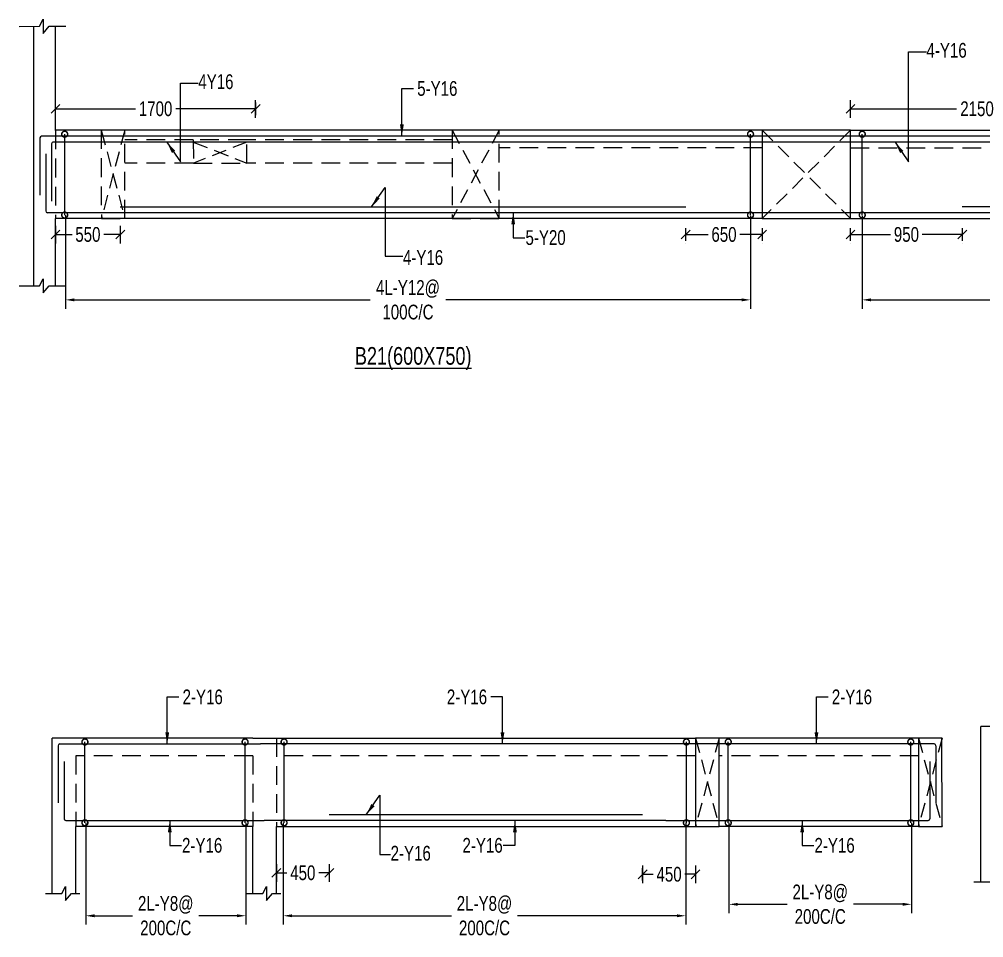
# Model space of a CAD drawing. Header units: millimetres. Extents: x 39642 to 123571, y 2620 to 56435.
# Drawn here: x 47567 to 55761, y 20583 to 28385 of the extents above; entities that cross this region are included whole.
import ezdxf

# ---------------------------------------------------------------- set-up
doc = ezdxf.new("R2010")
doc.units = ezdxf.units.MM
for name, pattern in [('CONTINOUS', [0]), ('CONTINU', [0]), ('HIDDEN', [9.525, 6.35, -3.175])]:
    doc.linetypes.add(name, pattern=pattern)
for name, color, linetype in [('-S-ARROW', 253, 'Continuous'), ('-S-DIM', 251, 'Continuous'), ('-S-MISC', 8, 'Continuous'), ('-STR-BEAM', 7, 'CONTINU'), ('-STR-REINF', 3, 'Continuous'), ('-STR-TEXT', 6, 'Continuous')]:
    doc.layers.add(name, color=color, linetype=linetype)
for name, color, linetype, lineweight in [('-S-STIRUP', 11, 'Continuous', 9), ('-STR-COLUMN', 5, 'HIDDEN', 13), ('-STR-RF-DIM', 252, 'CONTINOUS', 20), ('S-BEAM-IDEN', 2, 'Continuous', 9), ('SEC TEXT', 9, 'Continuous', 18), ('SLAB LINE', 254, 'HIDDEN', 20)]:
    doc.layers.add(name, color=color, linetype=linetype, lineweight=lineweight)
doc.styles.add('BEAM-LS', font='romans.shx', dxfattribs={"width": 0.8})
doc.styles.add('EL', font='swisscl.ttf')
doc.styles.add('SOBHA', font='swisscl.ttf')
doc.styles.add('sobha.sed', font='swisscl.ttf')
doc.dimstyles.new('S-50', dxfattribs={"dimscale": 50, "dimtxt": 2.5, "dimasz": 1.25, "dimexe": 1, "dimexo": 1, "dimgap": 0.5, "dimtad": 1, "dimdec": 0, "dimrnd": 0.0005, "dimzin": 0, "dimdsep": 46, "dimtxsty": 'EL', "dimblk": 'ARCHTICK', "dimcen": 0.09, "dimdle": 1.5, "dimclrd": 251, "dimclre": 251, "dimclrt": 6, "dimadec": 0, "dimazin": 0, "dimtfac": 1, "dimtdec": 0, "dimtofl": 0, "dimtmove": 0, "dimatfit": 3, "dimfxl": 2, "dimtolj": 1, "dimtzin": 0, "dimlwd": -1, "dimlwe": -1, "dimarcsym": 0})
doc.dimstyles.new('S-DIM50', dxfattribs={"dimscale": 50, "dimtxt": 2.5, "dimasz": 1.5, "dimexe": 1.5, "dimexo": 1, "dimgap": 0.5, "dimtad": 0, "dimdec": 0, "dimzin": 0, "dimdsep": 46, "dimtxsty": 'SOBHA', "dimcen": 0.09, "dimclrd": 256, "dimclre": 256, "dimclrt": 6, "dimadec": 5, "dimazin": 0, "dimtfac": 1, "dimtdec": 0, "dimtofl": 0, "dimtmove": 0, "dimatfit": 3, "dimfxl": 0.18, "dimtolj": 1, "dimtzin": 0, "dimlwd": -1, "dimlwe": -1, "dimarcsym": 0})
doc.dimstyles.new('STIRUP', dxfattribs={"dimscale": 50, "dimtxt": 2.5, "dimasz": 2.2, "dimexe": 0, "dimexo": 0, "dimgap": 0.5, "dimtad": 0, "dimdec": 0, "dimzin": 0, "dimdsep": 46, "dimtxsty": 'BEAM-LS', "dimblk": 'DOTSMALL', "dimcen": 0.09, "dimclrd": 256, "dimclre": 256, "dimclrt": 256, "dimadec": 5, "dimazin": 0, "dimtfac": 1, "dimtdec": 0, "dimtofl": 0, "dimtmove": 0, "dimatfit": 3, "dimldrblk": 'DOTSMALL', "dimfxl": 0, "dimfxlon": 1, "dimtolj": 1, "dimtzin": 0, "dimlwd": -1, "dimlwe": -1, "dimarcsym": 0})

# ---------------------------------------------------------------- blocks, each defined once
blk = doc.blocks.new('_DotSmall')
at = {"color": 0, "linetype": 'ByBlock', "const_width": 0.5}
blk.add_lwpolyline([(-0.0625, 0, 1), (0.0625, 0, 1)], format="xyb", close=True, dxfattribs=at)
blk = doc.blocks.new('*D111')
at = {"layer": '-S-STIRUP', "ltscale": 100, "transparency": 16777216}
blk.add_line((53779.5, 26722.5), (53779.5, 27409.3), dxfattribs=at)
at = {"layer": '-S-STIRUP', "linetype": 'CONTINU', "ltscale": 100, "transparency": 16777216, "xscale": 100, "yscale": 100, "zscale": 100}
for p, rotation in [((53779.5, 27409.3), 90), ((53779.5, 26722.5), 270)]:
    blk.add_blockref('_DotSmall', p, dxfattribs=dict(at, rotation=rotation))
blk = doc.blocks.new('*D112')
at = {"layer": '-S-STIRUP', "ltscale": 100, "transparency": 16777216}
blk.add_line((47952.3, 26722.5), (47952.3, 27409.3), dxfattribs=at)
at = {"layer": '-S-STIRUP', "linetype": 'CONTINU', "ltscale": 100, "transparency": 16777216, "xscale": 100, "yscale": 100, "zscale": 100}
for p, rotation in [((47952.3, 27409.3), 90), ((47952.3, 26722.5), 270)]:
    blk.add_blockref('_DotSmall', p, dxfattribs=dict(at, rotation=rotation))
blk = doc.blocks.new('_ArchTick')
at = {"color": 0, "linetype": 'ByBlock', "const_width": 0.15}
blk.add_lwpolyline([(-0.5, -0.5), (0.5, 0.5)], dxfattribs=at)
blk = doc.blocks.new('*D113')
at = {"layer": '-STR-RF-DIM', "transparency": 16777216}
for p, q in [((47958.5, 26721.7), (47958.5, 25926.9)), ((53779.5, 26716.3), (53779.5, 25926.9)), ((48033.5, 26001.9), (50547.5, 26001.9)), ((53704.5, 26001.9), (51190.5, 26001.9))]:
    blk.add_line(p, q, dxfattribs=at)
for points in [[(48033.5, 26014.4), (48033.5, 25989.4), (47958.5, 26001.9)], [(53704.5, 26014.4), (53704.5, 25989.4), (53779.5, 26001.9)]]:
    blk.add_solid(points, dxfattribs=at)
at = {"layer": '-STR-RF-DIM', "color": 6, "transparency": 16777216, "insert": (50869, 26001.9), "char_height": 125, "attachment_point": 5, "style": 'SOBHA'}
blk.add_mtext('\\A1;4L-Y12@\\P100C/C', dxfattribs=at)
blk = doc.blocks.new('_Oblique')
at = {"color": 0, "linetype": 'ByBlock', "lineweight": -2}
for p, q in [((-0.5, -0.5), (0.5, 0.5)), ((0, 0.71), (0, -0.71))]:
    blk.add_line(p, q, dxfattribs=at)
blk = doc.blocks.new('*D114')
at = {"layer": '-S-DIM', "transparency": 16777216}
for p, q in [((47874.5, 27549.6), (47874.5, 27699.6)), ((49574.7, 27549.6), (49574.7, 27699.6)), ((47874.5, 27624.6), (48552.7, 27624.6)), ((49574.7, 27624.6), (48896.5, 27624.6))]:
    blk.add_line(p, q, dxfattribs=at)
at = {"layer": '-S-DIM', "transparency": 16777216, "xscale": 75, "yscale": 75, "zscale": 75, "rotation": 180}
blk.add_blockref('_Oblique', (47874.5, 27624.6), dxfattribs=at)
at = {"layer": '-S-DIM', "transparency": 16777216, "xscale": 75, "yscale": 75, "zscale": 75}
blk.add_blockref('_Oblique', (49574.7, 27624.6), dxfattribs=at)
at = {"layer": '-S-DIM', "color": 6, "transparency": 16777216, "insert": (48724.6, 27624.6), "char_height": 125, "attachment_point": 5, "style": 'SOBHA'}
blk.add_mtext('\\A1;1700', dxfattribs=at)
blk = doc.blocks.new('*D115')
at = {"layer": '-S-DIM', "transparency": 16777216}
for p, q in [((47874.5, 26631.7), (47874.5, 26481.7)), ((48424.5, 26631.7), (48424.5, 26481.7)), ((47874.5, 26556.7), (48015.2, 26556.7)), ((48424.5, 26556.7), (48283.7, 26556.7))]:
    blk.add_line(p, q, dxfattribs=at)
at = {"layer": '-S-DIM', "transparency": 16777216, "xscale": 75, "yscale": 75, "zscale": 75, "rotation": 180}
blk.add_blockref('_Oblique', (47874.5, 26556.7), dxfattribs=at)
at = {"layer": '-S-DIM', "transparency": 16777216, "xscale": 75, "yscale": 75, "zscale": 75}
blk.add_blockref('_Oblique', (48424.5, 26556.7), dxfattribs=at)
at = {"layer": '-S-DIM', "color": 6, "transparency": 16777216, "insert": (48149.5, 26556.7), "char_height": 125, "attachment_point": 5, "style": 'SOBHA'}
blk.add_mtext('\\A1;550', dxfattribs=at)
blk = doc.blocks.new('*D116')
at = {"layer": '-S-DIM', "transparency": 16777216}
for p, q in [((53229.1, 26556.7), (53419.7, 26556.7)), ((53879.1, 26556.7), (53688.6, 26556.7)), ((53229.1, 26482), (53229.1, 26481.7)), ((53879.1, 26481.9), (53879.1, 26481.7))]:
    blk.add_line(p, q, dxfattribs=at)
at = {"layer": '-S-DIM', "transparency": 16777216, "xscale": 75, "yscale": 75, "zscale": 75, "rotation": 180}
blk.add_blockref('_Oblique', (53229.1, 26556.7), dxfattribs=at)
at = {"layer": '-S-DIM', "transparency": 16777216, "xscale": 75, "yscale": 75, "zscale": 75}
blk.add_blockref('_Oblique', (53879.1, 26556.7), dxfattribs=at)
at = {"layer": '-S-DIM', "color": 6, "transparency": 16777216, "insert": (53554.1, 26556.7), "char_height": 125, "attachment_point": 5, "style": 'SOBHA'}
blk.add_mtext('\\A1;650', dxfattribs=at)
blk = doc.blocks.new('*D117')
at = {"layer": '-S-STIRUP', "ltscale": 100, "transparency": 16777216}
blk.add_line((54728.8, 26722.5), (54728.8, 27409.3), dxfattribs=at)
at = {"layer": '-S-STIRUP', "linetype": 'CONTINU', "ltscale": 100, "transparency": 16777216, "xscale": 100, "yscale": 100, "zscale": 100}
for p, rotation in [((54728.8, 27409.3), 90), ((54728.8, 26722.5), 270)]:
    blk.add_blockref('_DotSmall', p, dxfattribs=dict(at, rotation=rotation))
blk = doc.blocks.new('*D119')
at = {"layer": '-STR-RF-DIM', "transparency": 16777216}
for p, q in [((54728.8, 26716.3), (54728.8, 25926.9)), ((62695.1, 26721.7), (62695.1, 25926.9)), ((54803.8, 26001.9), (58390.5, 26001.9)), ((62620.1, 26001.9), (59033.4, 26001.9))]:
    blk.add_line(p, q, dxfattribs=at)
for points in [[(54803.8, 26014.4), (54803.8, 25989.4), (54728.8, 26001.9)], [(62620.1, 26014.4), (62620.1, 25989.4), (62695.1, 26001.9)]]:
    blk.add_solid(points, dxfattribs=at)
at = {"layer": '-STR-RF-DIM', "color": 6, "transparency": 16777216, "insert": (58711.9, 26001.9), "char_height": 125, "attachment_point": 5, "style": 'SOBHA'}
blk.add_mtext('\\A1;4L-Y12@\\P100C/C', dxfattribs=at)
blk = doc.blocks.new('*D121')
at = {"layer": '-S-DIM', "transparency": 16777216}
for p, q in [((54629.1, 26556.7), (54969.7, 26556.7)), ((55579.1, 26556.7), (55238.6, 26556.7)), ((54629.1, 26481.9), (54629.1, 26481.7)), ((55579.1, 26482), (55579.1, 26481.7))]:
    blk.add_line(p, q, dxfattribs=at)
at = {"layer": '-S-DIM', "transparency": 16777216, "xscale": 75, "yscale": 75, "zscale": 75, "rotation": 180}
blk.add_blockref('_Oblique', (54629.1, 26556.7), dxfattribs=at)
at = {"layer": '-S-DIM', "transparency": 16777216, "xscale": 75, "yscale": 75, "zscale": 75}
blk.add_blockref('_Oblique', (55579.1, 26556.7), dxfattribs=at)
at = {"layer": '-S-DIM', "color": 6, "transparency": 16777216, "insert": (55104.1, 26556.7), "char_height": 125, "attachment_point": 5, "style": 'SOBHA'}
blk.add_mtext('\\A1;950', dxfattribs=at)
blk = doc.blocks.new('*D122')
at = {"layer": '-S-DIM', "transparency": 16777216}
for p, q in [((54629.1, 27549.6), (54629.1, 27699.6)), ((56779.1, 27549.6), (56779.1, 27699.6)), ((54629.1, 27624.6), (55530.8, 27624.6)), ((56779.1, 27624.6), (55877.4, 27624.6))]:
    blk.add_line(p, q, dxfattribs=at)
at = {"layer": '-S-DIM', "transparency": 16777216, "xscale": 75, "yscale": 75, "zscale": 75, "rotation": 180}
blk.add_blockref('_Oblique', (54629.1, 27624.6), dxfattribs=at)
at = {"layer": '-S-DIM', "transparency": 16777216, "xscale": 75, "yscale": 75, "zscale": 75}
blk.add_blockref('_Oblique', (56779.1, 27624.6), dxfattribs=at)
at = {"layer": '-S-DIM', "color": 6, "transparency": 16777216, "insert": (55704.1, 27624.6), "char_height": 125, "attachment_point": 5, "style": 'SOBHA'}
blk.add_mtext('\\A1;2150', dxfattribs=at)
blk = doc.blocks.new('*D169')
at = {"layer": '-S-STIRUP', "ltscale": 100, "transparency": 16777216}
blk.add_line((49485, 21559.4), (49485, 22246.1), dxfattribs=at)
at = {"layer": '-S-STIRUP', "linetype": 'CONTINU', "ltscale": 100, "transparency": 16777216, "xscale": 100, "yscale": 100, "zscale": 100}
for p, rotation in [((49485, 22246.1), 90), ((49485, 21559.4), 270)]:
    blk.add_blockref('_DotSmall', p, dxfattribs=dict(at, rotation=rotation))
blk = doc.blocks.new('*D170')
at = {"layer": '-S-STIRUP', "ltscale": 100, "transparency": 16777216}
blk.add_line((48124.5, 21559.4), (48124.5, 22246.1), dxfattribs=at)
at = {"layer": '-S-STIRUP', "linetype": 'CONTINU', "ltscale": 100, "transparency": 16777216, "xscale": 100, "yscale": 100, "zscale": 100}
for p, rotation in [((48124.5, 22246.1), 90), ((48124.5, 21559.4), 270)]:
    blk.add_blockref('_DotSmall', p, dxfattribs=dict(at, rotation=rotation))
blk = doc.blocks.new('*D171')
at = {"layer": '-STR-RF-DIM', "transparency": 16777216}
for p, q in [((48130.7, 21558.5), (48130.7, 20694.7)), ((49491.2, 21559.4), (49491.2, 20694.7)), ((48205.7, 20769.7), (48529.5, 20769.7)), ((49416.2, 20769.7), (49092.4, 20769.7))]:
    blk.add_line(p, q, dxfattribs=at)
for points in [[(48205.7, 20782.2), (48205.7, 20757.2), (48130.7, 20769.7)], [(49416.2, 20782.2), (49416.2, 20757.2), (49491.2, 20769.7)]]:
    blk.add_solid(points, dxfattribs=at)
at = {"layer": '-STR-RF-DIM', "color": 6, "transparency": 16777216, "insert": (48811, 20769.7), "char_height": 125, "attachment_point": 5, "style": 'SOBHA'}
blk.add_mtext('\\A1;2L-Y8@\\P200C/C', dxfattribs=at)
blk = doc.blocks.new('*D172')
at = {"layer": '-S-STIRUP', "ltscale": 100, "transparency": 16777216}
blk.add_line((49816.2, 21559.4), (49816.2, 22246.1), dxfattribs=at)
at = {"layer": '-S-STIRUP', "linetype": 'CONTINU', "ltscale": 100, "transparency": 16777216, "xscale": 100, "yscale": 100, "zscale": 100}
for p, rotation in [((49816.2, 22246.1), 90), ((49816.2, 21559.4), 270)]:
    blk.add_blockref('_DotSmall', p, dxfattribs=dict(at, rotation=rotation))
blk = doc.blocks.new('*D173')
at = {"layer": '-S-STIRUP', "ltscale": 100, "transparency": 16777216}
blk.add_line((53234.9, 21559.4), (53234.9, 22246.1), dxfattribs=at)
at = {"layer": '-S-STIRUP', "linetype": 'CONTINU', "ltscale": 100, "transparency": 16777216, "xscale": 100, "yscale": 100, "zscale": 100}
for p, rotation in [((53234.9, 22246.1), 90), ((53234.9, 21559.4), 270)]:
    blk.add_blockref('_DotSmall', p, dxfattribs=dict(at, rotation=rotation))
blk = doc.blocks.new('*D174')
at = {"layer": '-STR-RF-DIM', "transparency": 16777216}
for p, q in [((49810, 21559.4), (49810, 20694.7)), ((53228.7, 21558.5), (53228.7, 20694.7)), ((49885, 20769.7), (51237.8, 20769.7)), ((53153.7, 20769.7), (51800.8, 20769.7))]:
    blk.add_line(p, q, dxfattribs=at)
for points in [[(49885, 20782.2), (49885, 20757.2), (49810, 20769.7)], [(53153.7, 20782.2), (53153.7, 20757.2), (53228.7, 20769.7)]]:
    blk.add_solid(points, dxfattribs=at)
at = {"layer": '-STR-RF-DIM', "color": 6, "transparency": 16777216, "insert": (51519.3, 20769.7), "char_height": 125, "attachment_point": 5, "style": 'SOBHA'}
blk.add_mtext('\\A1;2L-Y8@\\P200C/C', dxfattribs=at)
blk = doc.blocks.new('*D175')
at = {"layer": '-S-STIRUP', "ltscale": 100, "transparency": 16777216}
blk.add_line((55141.2, 21559.4), (55141.2, 22246.1), dxfattribs=at)
at = {"layer": '-S-STIRUP', "linetype": 'CONTINU', "ltscale": 100, "transparency": 16777216, "xscale": 100, "yscale": 100, "zscale": 100}
for p, rotation in [((55141.2, 22246.1), 90), ((55141.2, 21559.4), 270)]:
    blk.add_blockref('_DotSmall', p, dxfattribs=dict(at, rotation=rotation))
blk = doc.blocks.new('*D176')
at = {"layer": '-S-STIRUP', "ltscale": 100, "transparency": 16777216}
blk.add_line((53590.3, 21559.4), (53590.3, 22246.1), dxfattribs=at)
at = {"layer": '-S-STIRUP', "linetype": 'CONTINU', "ltscale": 100, "transparency": 16777216, "xscale": 100, "yscale": 100, "zscale": 100}
for p, rotation in [((53590.3, 22246.1), 90), ((53590.3, 21559.4), 270)]:
    blk.add_blockref('_DotSmall', p, dxfattribs=dict(at, rotation=rotation))
blk = doc.blocks.new('*D177')
at = {"layer": '-STR-RF-DIM', "transparency": 16777216}
for p, q in [((53596.5, 21558.5), (53596.5, 20792)), ((55147.5, 21559.4), (55147.5, 20792)), ((53671.5, 20867), (54090.5, 20867)), ((55072.5, 20867), (54653.5, 20867))]:
    blk.add_line(p, q, dxfattribs=at)
for points in [[(53671.5, 20879.5), (53671.5, 20854.5), (53596.5, 20867)], [(55072.5, 20879.5), (55072.5, 20854.5), (55147.5, 20867)]]:
    blk.add_solid(points, dxfattribs=at)
at = {"layer": '-STR-RF-DIM', "color": 6, "transparency": 16777216, "insert": (54372, 20867), "char_height": 125, "attachment_point": 5, "style": 'SOBHA'}
blk.add_mtext('\\A1;2L-Y8@\\P200C/C', dxfattribs=at)
blk = doc.blocks.new('*D178')
at = {"layer": '-S-DIM', "transparency": 16777216}
for p, q in [((49750.6, 21209.1), (49750.6, 21059.1)), ((50200.6, 21209.1), (50200.6, 21059.1)), ((49750.6, 21134.1), (49840.6, 21134.1)), ((50200.6, 21134.1), (50110.6, 21134.1))]:
    blk.add_line(p, q, dxfattribs=at)
at = {"layer": '-S-DIM', "transparency": 16777216, "xscale": 75, "yscale": 75, "zscale": 75, "rotation": 180}
blk.add_blockref('_Oblique', (49750.6, 21134.1), dxfattribs=at)
at = {"layer": '-S-DIM', "transparency": 16777216, "xscale": 75, "yscale": 75, "zscale": 75}
blk.add_blockref('_Oblique', (50200.6, 21134.1), dxfattribs=at)
at = {"layer": '-S-DIM', "color": 6, "transparency": 16777216, "insert": (49975.6, 21134.1), "char_height": 125, "attachment_point": 5, "style": 'SOBHA'}
blk.add_mtext('\\A1;450', dxfattribs=at)
blk = doc.blocks.new('*D179')
at = {"layer": '-S-DIM', "transparency": 16777216}
for p, q in [((52862.5, 21196.7), (52862.5, 21046.7)), ((53312.7, 21196.7), (53312.7, 21046.7)), ((52862.5, 21121.7), (52952.6, 21121.7)), ((53312.7, 21121.7), (53222.6, 21121.7))]:
    blk.add_line(p, q, dxfattribs=at)
at = {"layer": '-S-DIM', "transparency": 16777216, "xscale": 75, "yscale": 75, "zscale": 75, "rotation": 180}
blk.add_blockref('_Oblique', (52862.5, 21121.7), dxfattribs=at)
at = {"layer": '-S-DIM', "transparency": 16777216, "xscale": 75, "yscale": 75, "zscale": 75}
blk.add_blockref('_Oblique', (53312.7, 21121.7), dxfattribs=at)
at = {"layer": '-S-DIM', "color": 6, "transparency": 16777216, "insert": (53087.6, 21121.7), "char_height": 125, "attachment_point": 5, "style": 'SOBHA'}
blk.add_mtext('\\A1;450', dxfattribs=at)

msp = doc.modelspace()

# ---------------------------------------------------------------- linework, layer by layer
at = {"layer": '-S-MISC', "linetype": 'ByBlock', "ltscale": 1000}
for points, elevation in [([(47566.6, 28325.1), (47739.3, 28325.7), (47770.2, 28385.3), (47770.2, 28265.2), (47820, 28325.7), (47960.8, 28325.7)], 0), ([(47566.6, 26120.8), (47739.3, 26121.3), (47770.2, 26181), (47770.2, 26060.8), (47820, 26121.3), (47958.5, 26121.3)], 0), ([(55676.8, 21057.9), (55817.6, 21058), (55848.5, 21117.6), (55848.5, 20997.5), (55898.3, 21058), (55970, 21058)], 178586.6), ([(47788.3, 20959.3), (47929.1, 20959.4), (47959.9, 21019.1), (47959.9, 20898.9), (48009.8, 20959.4), (48081.4, 20959.4)], 178586.6), ([(49496.1, 20959.3), (49636.9, 20959.4), (49667.8, 21019.1), (49667.8, 20898.9), (49717.6, 20959.4), (49789.3, 20959.4)], 178586.6)]:
    msp.add_lwpolyline(points, dxfattribs=dict(at, elevation=elevation))
at = {"layer": '-STR-BEAM'}
for p, q in [((53879.1, 27442.3, 0), (47874.5, 27442.3, 0)), ((54629.1, 27442.3, 0), (62779.1, 27442.3, 0)), ((53879.1, 26692.3, 0), (47874.5, 26692.3, 0)), ((54629.1, 26692.3, 0), (62779.1, 26692.3, 0)), ((49550.6, 22279.1, 0), (48046.7, 22279.1, 0)), ((49750.6, 22279.1, 0), (53312.7, 22279.1, 0)), ((55206.8, 22279.1, 0), (53512.5, 22279.1, 0)), ((49550.6, 21529.1, 0), (48046.7, 21529.1, 0)), ((49750.6, 21529.1, 0), (53312.7, 21529.1, 0)), ((55206.8, 21529.1, 0), (53512.5, 21529.1, 0))]:
    msp.add_line(p, q, dxfattribs=at)
at = {"layer": '-STR-BEAM', "linetype": 'HIDDEN', "ltscale": 25, "elevation": 0}
for points in [[(48463.2, 27442.5), (48263.2, 27442.3), (48263.8, 26692.2), (48463.8, 26692.4), (48463.2, 27442.5)], [(51644, 27442.5), (51244.3, 27442.3), (51244.9, 26692.2), (51644.6, 26692.4), (51644, 27442.5)], [(49499.4, 27362.5), (49045, 27362.3), (49045.6, 27162.2), (49500, 27162.4), (49499.4, 27362.5)]]:
    msp.add_lwpolyline(points, dxfattribs=at)
at = {"layer": '-STR-BEAM', "elevation": 0}
for points in [[(54629.1, 27442.3), (53879.1, 27442.3), (53879.1, 26692.3), (54629.1, 26692.3), (54629.1, 27442.3)], [(53512.7, 22279.2), (53312.7, 22279.1), (53313.3, 21529.1), (53512.8, 21529.3), (53512.2, 22279.3)], [(55406.8, 22279.2), (55206.8, 22279.1), (55207.4, 21529.1), (55406.9, 21529.3), (55406.3, 22279.3)]]:
    msp.add_lwpolyline(points, dxfattribs=at)
at = {"layer": '-STR-COLUMN', "linetype": 'Continuous', "ltscale": 10}
for p, q in [((47691.3, 26121.3, 0), (47691.3, 28319.5, 0)), ((47874.5, 26121.3, 0), (47874.5, 26692.3, 0)), ((55735.2, 21056.8, 0), (55735.2, 22377.7, 0)), ((55935.2, 22377.7, 0), (55735.2, 22377.7, 0)), ((47846.7, 20958.2, 0), (47846.7, 22279.1, 0)), ((48046.7, 22279.1, 0), (47846.7, 22279.1, 0)), ((49550.6, 22279.1, 0), (49750.6, 22279.1, 0)), ((48046.7, 20958.2, 0), (48046.7, 21529.1, 0)), ((49550.6, 20958.2, 0), (49550.6, 21529.1, 0)), ((49750.6, 20958.2, 0), (49750.6, 21529.1, 0)), ((49750.6, 20958.2, 0), (49750.6, 21529.1, 0))]:
    msp.add_line(p, q, dxfattribs=at)
at = {"layer": '-STR-COLUMN', "linetype": 'Continuous', "ltscale": 10, "elevation": 0}
msp.add_lwpolyline([(47874.5, 27439.5), (47874.5, 28319.5)], dxfattribs=at)
at = {"layer": '-STR-REINF', "ltscale": 10}
for p, q in [((47741.3, 27377.3, 0), (47741.3, 26891.6, 0)), ((47791.3, 27242.9, 0), (47791.3, 26757.3, 0)), ((48424.5, 26792.2, 0), (53229.1, 26792.2, 0)), ((62029.1, 26792.2, 0), (55579.1, 26792.2, 0)), ((47896.7, 22214.1, 0), (47896.7, 21728.4, 0)), ((47911.7, 22229.1, 0), (49615.5, 22229.1, 0)), ((55340, 22229.1, 0), (49615.5, 22229.1, 0)), ((55354.9, 22214.1, 0), (55354.9, 21728.4, 0)), ((47946.7, 22079.8, 0), (47946.7, 21594.1, 0)), ((55304.4, 22079.8, 0), (55304.4, 21594.1, 0)), ((47961.7, 21579.1, 0), (49647.4, 21579.1, 0)), ((53061.3, 21579.1, 0), (49647.4, 21579.1, 0)), ((50200.6, 21629, 0), (52862.5, 21629, 0)), ((53061.3, 21579.1, 0), (55289.4, 21579.1, 0)), ((53312.7, 21629, 0), (53313.2, 21629, 0))]:
    msp.add_line(p, q, dxfattribs=at)
msp.add_lwpolyline([(56779.1, 27342.3), (47856.3, 27342.3, 0.414214), (47841.3, 27327.3), (47841.3, 26841.6)], format="xyb", dxfattribs=at)
for points in [[(62914.2, 27392.3, 0), (54564.2, 27392.3, 0), (47756.3, 27392.3, 0)], [(62864.2, 26742.3, 0), (54513.7, 26742.3, 0), (47806.3, 26742.3, 0)]]:
    msp.add_polyline3d(points, dxfattribs=at)
for centre, start, end in [((47756.3, 27377.3, 0), 90, 180), ((47806.3, 26757.3, 0), 180, 270), ((47911.7, 22214.1, 0), 90, 180), ((55339.9, 22214.1, 0), 0, 90), ((47961.7, 21594.1, 0), 180, 270), ((55289.4, 21594.1, 0), 270, 0)]:
    msp.add_arc(centre, 15, start, end, dxfattribs=at)
at = {"layer": 'S-BEAM-IDEN', "color": 9, "linetype": 'HIDDEN', "ltscale": 20}
for p, q in [((48263.2, 27442.3, 0), (48464, 26692.4, 0)), ((48463.2, 27442.5, 0), (48263.8, 26692.3, 0)), ((51244.3, 27442.3, 0), (51644.6, 26692.5, 0)), ((51644.3, 27442.3, 0), (51244.9, 26692.3, 0)), ((53879.1, 27442.3, 0), (54629.1, 26692.3, 0)), ((54629.1, 27442.3, 0), (53879.1, 26692.3, 0)), ((49045, 27342.3, 0), (49500, 27162.4, 0)), ((49499.7, 27342.3, 0), (49045.6, 27162.2, 0)), ((53312.7, 22279.1, 0), (53513.3, 21529.2, 0)), ((53512.7, 22279.2, 0), (53313.3, 21529.1, 0)), ((55206.8, 22279.1, 0), (55407.4, 21529.2, 0)), ((55406.8, 22279.2, 0), (55207.4, 21529.1, 0))]:
    msp.add_line(p, q, dxfattribs=at)
at = {"layer": 'SLAB LINE', "linetype": 'HIDDEN', "ltscale": 25}
for p, q in [((47874.5, 27439.5, 0), (47874.5, 26692.3, 0)), ((49045.2, 27362.6, 0), (48463.3, 27362.7, 0)), ((51244.3, 27362.3, 0), (49499.7, 27362.6, 0)), ((53879.1, 27292.3, 0), (51644.1, 27292.3, 0)), ((54629.1, 27292.3, 0), (58554, 27292.3, 0)), ((49045, 27162.6, 0), (48463.3, 27162.7, 0)), ((51244.3, 27162.3, 0), (49499.7, 27162.6, 0)), ((49750.6, 22279.1, 0), (49750.6, 21529.1, 0)), ((49550.6, 22129.1, 0), (48046.7, 22129.1, 0)), ((48046.7, 22129.1, 0), (48046.7, 21529.1, 0)), ((49550.6, 22129.1, 0), (49550.6, 21529.1, 0)), ((53312.7, 22129.1, 0), (49750.6, 22129.1, 0)), ((55206.8, 22129.1, 0), (53512.5, 22129.1, 0))]:
    msp.add_line(p, q, dxfattribs=at)

# ---------------------------------------------------------------- texts
at = {"layer": '-STR-TEXT', "color": 6, "char_height": 125, "style": 'SOBHA'}
for s, insert, width, attachment_point in [('\\A1;4-Y16', (55274.4, 28184.2, 178586.6), 281.386, 1), ('\\A1;4Y16', (49087.4, 27917.8, 178586.6), 281.386, 1), ('\\A1;5-Y20', (51867.4, 26467, 0), 281.386, 7), ('\\A1;4-Y16', (50826.4, 26297.6, 178586.6), 281.386, 7), ('\\A1;2-Y16', (48949.5, 21303.8, 0), 29.409, 7), ('\\A1;2-Y16', (51673.9, 21303.8, 0), 281.386, 9), ('\\A1;2-Y16', (54322.8, 21303.8, 0), 29.409, 7), ('\\A1;2-Y16', (50721.4, 21236.9, 178586.6), 281.386, 7)]:
    msp.add_mtext(s, dxfattribs=dict(at, insert=insert, width=width, attachment_point=attachment_point))
for s, insert, attachment_point in [('\\A1;5-Y16', (50947.5, 27860.1, 0), 1), ('\\A1;2-Y16', (48954.1, 22691.6, 0), 1), ('\\A1;2-Y16', (51541.4, 22691.6, 0), 3), ('\\A1;2-Y16', (54470.3, 22691.6, 0), 1)]:
    msp.add_mtext(s, dxfattribs=dict(at, insert=insert, attachment_point=attachment_point))
at = {"layer": 'SEC TEXT', "color": 1, "linetype": 'ByBlock', "style": 'sobha.sed'}
msp.add_text('%%UB21(600X750)', height=150, rotation=359.98928, dxfattribs=at).set_placement((50417.7, 25451, 0))

# ---------------------------------------------------------------- dimensions: what is measured, and where the dimension line sits
at = {"layer": '-S-DIM'}
for base, p1, p2, picture, middle in [((49574.7, 27624.6), (47874.5, 27442.3, 0), (49574.7, 27342.3), '*D114', (48724.6, 27624.6)), ((56779.1, 27624.6, 0), (54629.1, 27442.3, 0), (56779.1, 27342.3), '*D122', (55704.1, 27624.6, 0)), ((47874.5, 26556.7, 0), (48424.5, 26792.2, 0), (47874.5, 26742.3, 0), '*D115', (48149.5, 26556.7, 0)), ((53229.1, 26556.7, 178586.6), (53879.1, 26692.3, 0), (53229.1, 26792.2, 0), '*D116', (53554.1, 26556.7, 178586.6)), ((50200.6, 21134.1, 0), (49750.6, 21529.1, 0), (50200.6, 21629, 0), '*D178', (49975.6, 21134.1, 0)), ((52862.5, 21121.7, 0), (53312.7, 21529.1, 0), (52862.5, 21629, 0), '*D179', (53087.6, 21121.7, 0))]:
    dim = msp.add_linear_dim(base=base, p1=p1, p2=p2, dimstyle='S-DIM50', override={"dimscale": 1, "dimtxt": 125, "dimasz": 75, "dimexe": 75, "dimexo": 0, "dimgap": 25, "dimblk1": 'Oblique', "dimblk2": 'Oblique', "dimsah": 1, "dimcen": 4.5, "dimfxl": 75, "dimfxlon": 1}, dxfattribs=at)
    dim.commit()
    dim.dimension.update_dxf_attribs({"geometry": picture, "text_midpoint": middle})
dim = msp.add_linear_dim(base=(55579.1, 26556.7, 178586.6), p1=(54629.1, 26692.3, 0), p2=(55579.1, 26792.2, 0), angle=180, dimstyle='S-DIM50', override={"dimscale": 1, "dimtxt": 125, "dimasz": 75, "dimexe": 75, "dimexo": 0, "dimgap": 25, "dimblk1": 'Oblique', "dimblk2": 'Oblique', "dimsah": 1, "dimcen": 4.5, "dimfxl": 75, "dimfxlon": 1}, dxfattribs=at)
dim.commit()
dim.dimension.update_dxf_attribs({"geometry": '*D121', "text_midpoint": (55104.1, 26556.7, 178586.6)})
at = {"layer": '-S-STIRUP', "linetype": 'CONTINU', "ltscale": 100}
for base, p1, p2, picture, middle in [((47952.3, 27409.3, 178586.6), (47952.3, 26722.5, 178586.6), (47952.3, 27409.3, 178586.6), '*D112', (47952.3, 27065.9, 178586.6)), ((53779.5, 27409.3, 357279.2), (53779.5, 26722.5, 357279.2), (53779.5, 27409.3, 357279.2), '*D111', (53779.5, 27065.9, 357279.2)), ((54728.8, 27409.3, 357279.2), (54728.8, 26722.5, 357279.2), (54728.8, 27409.3, 357279.2), '*D117', (54728.8, 27065.9, 357279.2)), ((48124.5, 22246.1, 178586.6), (48124.5, 21559.4, 178586.6), (48124.5, 22246.1, 178586.6), '*D170', (48124.5, 21902.7, 178586.6)), ((49485, 22246.1, 357279.2), (49485, 21559.4, 357279.2), (49485, 22246.1, 357279.2), '*D169', (49485, 21902.7, 357279.2)), ((49816.2, 22246.1, 357279.2), (49816.2, 21559.4, 357279.2), (49816.2, 22246.1, 357279.2), '*D172', (49816.2, 21902.7, 357279.2)), ((53234.9, 22246.1, 178586.6), (53234.9, 21559.4, 178586.6), (53234.9, 22246.1, 178586.6), '*D173', (53234.9, 21902.7, 178586.6)), ((53590.3, 22246.1, 178586.6), (53590.3, 21559.4, 178586.6), (53590.3, 22246.1, 178586.6), '*D176', (53590.3, 21902.7, 178586.6)), ((55141.2, 22246.1, 357279.2), (55141.2, 21559.4, 357279.2), (55141.2, 22246.1, 357279.2), '*D175', (55141.2, 21902.7, 357279.2))]:
    dim = msp.add_linear_dim(base=base, p1=p1, p2=p2, angle=90, text=' ', dimstyle='STIRUP', override={"dimasz": 2}, dxfattribs=at)
    dim.commit()
    dim.dimension.update_dxf_attribs({"geometry": picture, "text_midpoint": middle})
at = {"layer": '-STR-RF-DIM'}
for base, p1, p2, text, picture, middle in [((53779.5, 26001.9, 178586.6), (47958.5, 26721.7, 178586.6), (53779.5, 26716.3, 357279.2), '4L-Y12@\\P100C/C', '*D113', (50869, 26001.9, 178586.6)), ((49491.2, 20769.7, 178586.6), (48130.7, 21558.5, 178586.6), (49491.2, 21559.4, 357279.2), '2L-Y8@\\P200C/C', '*D171', (48811, 20769.7, 178586.6)), ((55147.5, 20867, 178586.6), (53596.5, 21558.5, 178586.6), (55147.5, 21559.4, 357279.2), '2L-Y8@\\P200C/C', '*D177', (54372, 20867, 178586.6))]:
    dim = msp.add_linear_dim(base=base, p1=p1, p2=p2, text=text, dimstyle='S-DIM50', override={"dimscale": 1, "dimtxt": 125, "dimasz": 75, "dimexe": 75, "dimexo": 0, "dimgap": 25, "dimsah": 1, "dimcen": 4.5, "dimfxl": 75}, dxfattribs=at)
    dim.commit()
    dim.dimension.update_dxf_attribs({"geometry": picture, "text_midpoint": middle})
for base, p1, p2, text, picture, middle in [((54728.8, 26001.9, 178586.6), (62695.1, 26721.7, 178586.6), (54728.8, 26716.3, 357279.2), '4L-Y12@\\P100C/C', '*D119', (58711.9, 26001.9, 178586.6)), ((49810, 20769.7, 178586.6), (53228.7, 21558.5, 178586.6), (49810, 21559.4, 357279.2), '2L-Y8@\\P200C/C', '*D174', (51519.3, 20769.7, 178586.6))]:
    dim = msp.add_linear_dim(base=base, p1=p1, p2=p2, angle=180, text=text, dimstyle='S-DIM50', override={"dimscale": 1, "dimtxt": 125, "dimasz": 75, "dimexe": 75, "dimexo": 0, "dimgap": 25, "dimsah": 1, "dimcen": 4.5, "dimfxl": 75}, dxfattribs=at)
    dim.commit()
    dim.dimension.update_dxf_attribs({"geometry": picture, "text_midpoint": middle})

# ---------------------------------------------------------------- leaders
at = {"layer": '-S-ARROW'}
for points in [[(55007.5, 27340.8, 178586.6), (55123, 27174.4, 178586.6), (55123, 28108.7, 178586.6), (55274.4, 28108.7, 178586.6)], [(48820.5, 27340.8, 178586.6), (48936, 27174.4, 178586.6), (48936, 27842.3, 178586.6), (49087.4, 27842.3, 178586.6)], [(50817.2, 27392.3, 0), (50817.2, 27797.6, 0), (50916.2, 27797.6, 0)], [(50559.5, 26790.9, 178586.6), (50675, 26957.4, 178586.6), (50675, 26373.1, 178586.6), (50826.4, 26373.1, 178586.6)], [(48823.7, 22229.1, 0), (48823.7, 22629.1, 0), (48922.8, 22629.1, 0)], [(51671.8, 22229.1, 0), (51671.8, 22629.1, 0), (51572.7, 22629.1, 0)], [(54340, 22229.1, 0), (54340, 22629.1, 0), (54439, 22629.1, 0)], [(50514.5, 21627.8, 178586.6), (50630, 21794.2, 178586.6), (50630, 21289.9, 178586.6), (50721.4, 21289.9, 178586.6)]]:
    msp.add_leader(points, dimstyle='S-50', override={"dimasz": 2, "dimgap": 0.1, "dimtad": 0}, dxfattribs=at)
at = {"layer": '-S-ARROW', "annotation_type": 0, "has_hookline": 1, "hookline_direction": 1}
for points, text_width in [([(51763.3, 26742.3, 0), (51763.3, 26529.5, 0), (51862.4, 26529.5, 0)], 353.7), ([(48845.4, 21579.1, 0), (48845.4, 21366.3, 0), (48944.5, 21366.3, 0)], 353.5), ([(54218.8, 21579.1, 0), (54218.8, 21366.3, 0), (54317.8, 21366.3, 0)], 353.5)]:
    msp.add_leader(points, dimstyle='S-50', override={"dimasz": 2, "dimgap": 0.1, "dimtad": 0}, dxfattribs=dict(at, text_width=text_width))
at = {"layer": '-S-ARROW', "annotation_type": 0, "has_hookline": 1, "hookline_direction": 1, "text_width": 353.5, "horizontal_direction": (-1, 0, 0)}
msp.add_leader([(51778, 21579.1, 0), (51778, 21366.3, 0), (51678.9, 21366.3, 0)], dimstyle='S-50', override={"dimasz": 2, "dimgap": 0.1, "dimtad": 0}, dxfattribs=at)

doc.saveas('drawing.dxf')
